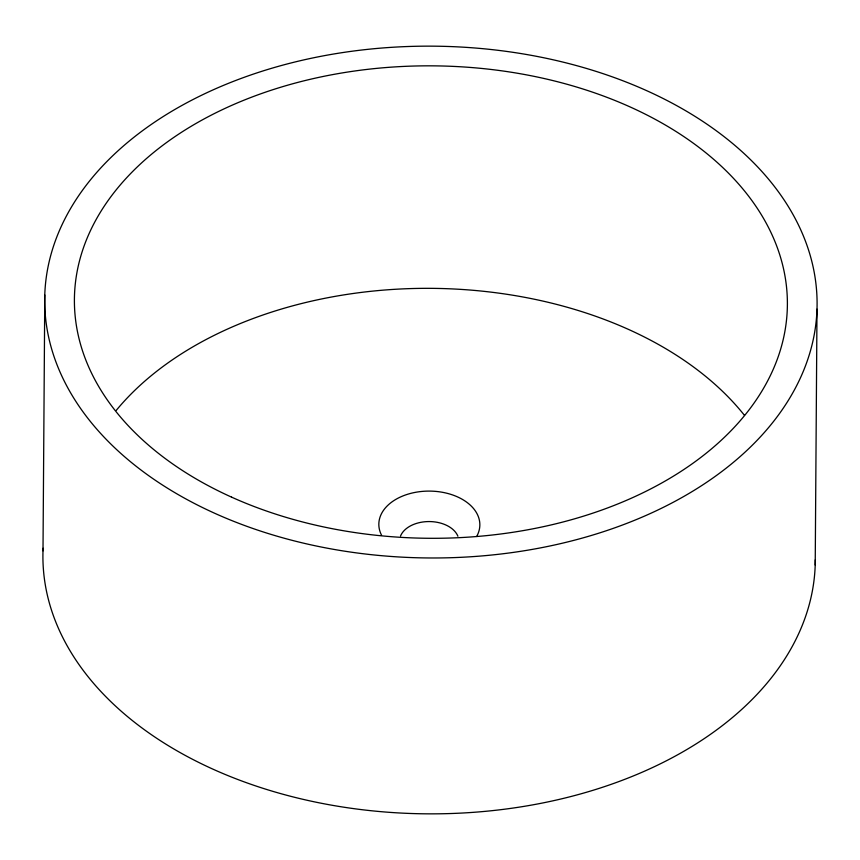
<?xml version="1.0" encoding="UTF-8"?>
<svg xmlns="http://www.w3.org/2000/svg" width="860" height="860" viewBox="0 0 860 860"><rect width="100%" height="100%" fill="white"/><g stroke="black" fill="none" stroke-linecap="round" stroke-linejoin="round"><path stroke-width="1.29" d="M43 550.841L44.784 294.969M815.216 565.031L817 309.159A386.204 255.904 0.4 0 0 245.132 76.97A386.204 255.904 0.4 0 0 230.544 520.063A386.204 255.904 0.4 0 0 817 309.159M815.301 559.817A386.204 255.904 0.4 0 1 422.647 813.786A386.204 255.904 0.4 0 1 43.108 548.239M116.165 410.478A356.491 236.22 0.4 0 1 431.451 288.347A356.491 236.22 0.4 0 1 744.513 415.401M381.539 535.178A50.503 33.465 0.4 0 1 430.086 491.103A50.503 33.465 0.4 0 1 476.644 536.479M400.513 536.07A29.713 19.683 0.4 0 1 429.172 521.558A29.713 19.683 0.4 0 1 457.907 536.231M231.587 497.144A356.491 236.22 0.4 0 0 786.524 319.909A356.491 236.22 0.4 0 0 274.576 89.15A356.491 236.22 0.4 0 0 231.587 497.144"/></g></svg>
